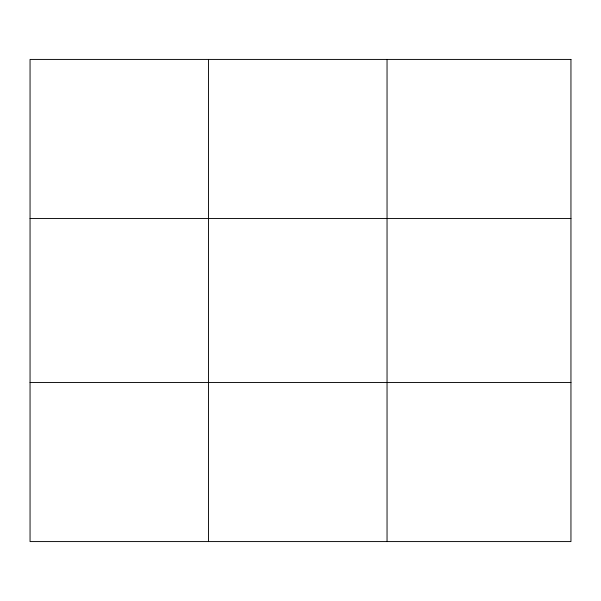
<?xml version="1.0" encoding="UTF-8"?>
<svg xmlns="http://www.w3.org/2000/svg" width="601" height="601" viewBox="0 0 601 601"><rect width="100%" height="100%" fill="white"/><g stroke="black" fill="none" stroke-linecap="round" stroke-linejoin="round"><path stroke-width="0.9" d="M208.547 59.424L208.547 541.576M387.044 59.424L387.044 541.576M30.05 218.531L570.95 218.531M30.05 382.469L570.95 382.469M570.95 59.424L570.95 541.576L30.05 541.576L30.05 59.424L570.95 59.424"/></g></svg>
